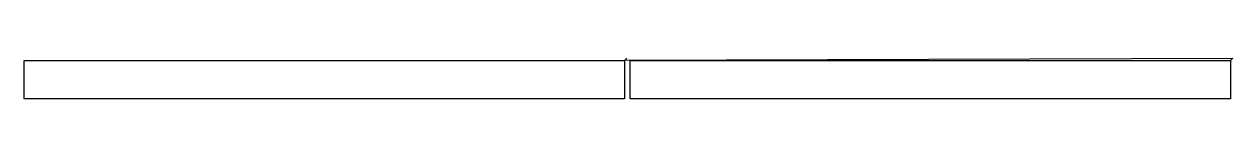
# Model space of a CAD drawing. Header units: metres. Extents: x 20 to 12281, y 20 to 435.
import ezdxf

# ---------------------------------------------------------------- set-up
doc = ezdxf.new("R2010")
doc.units = ezdxf.units.M

msp = doc.modelspace()

# ---------------------------------------------------------------- linework, layer by layer
at = {"layer": 'TOOL_0'}
for p, q in [((20, 20.001), (20, 410.001)), ((20, 410.001), (6110, 410.001)), ((6134.749, 434.75), (6110, 410.001)), ((6110, 410.001), (6113.536, 413.537)), ((6110, 410.001), (6110, 20.001)), ((6113.536, 413.537), (12281.085, 434.75)), ((6166.336, 20.001), (6166.336, 410.001)), ((6166.336, 410.001), (12256.336, 410.001)), ((12281.085, 434.75), (12256.336, 410.001)), ((12256.336, 410.001), (12259.872, 413.537)), ((12256.336, 410.001), (12256.336, 20.001)), ((6110, 20.001), (20, 20.001)), ((12256.336, 20.001), (6166.336, 20.001))]:
    msp.add_line(p, q, dxfattribs=at)

doc.saveas('drawing.dxf')
